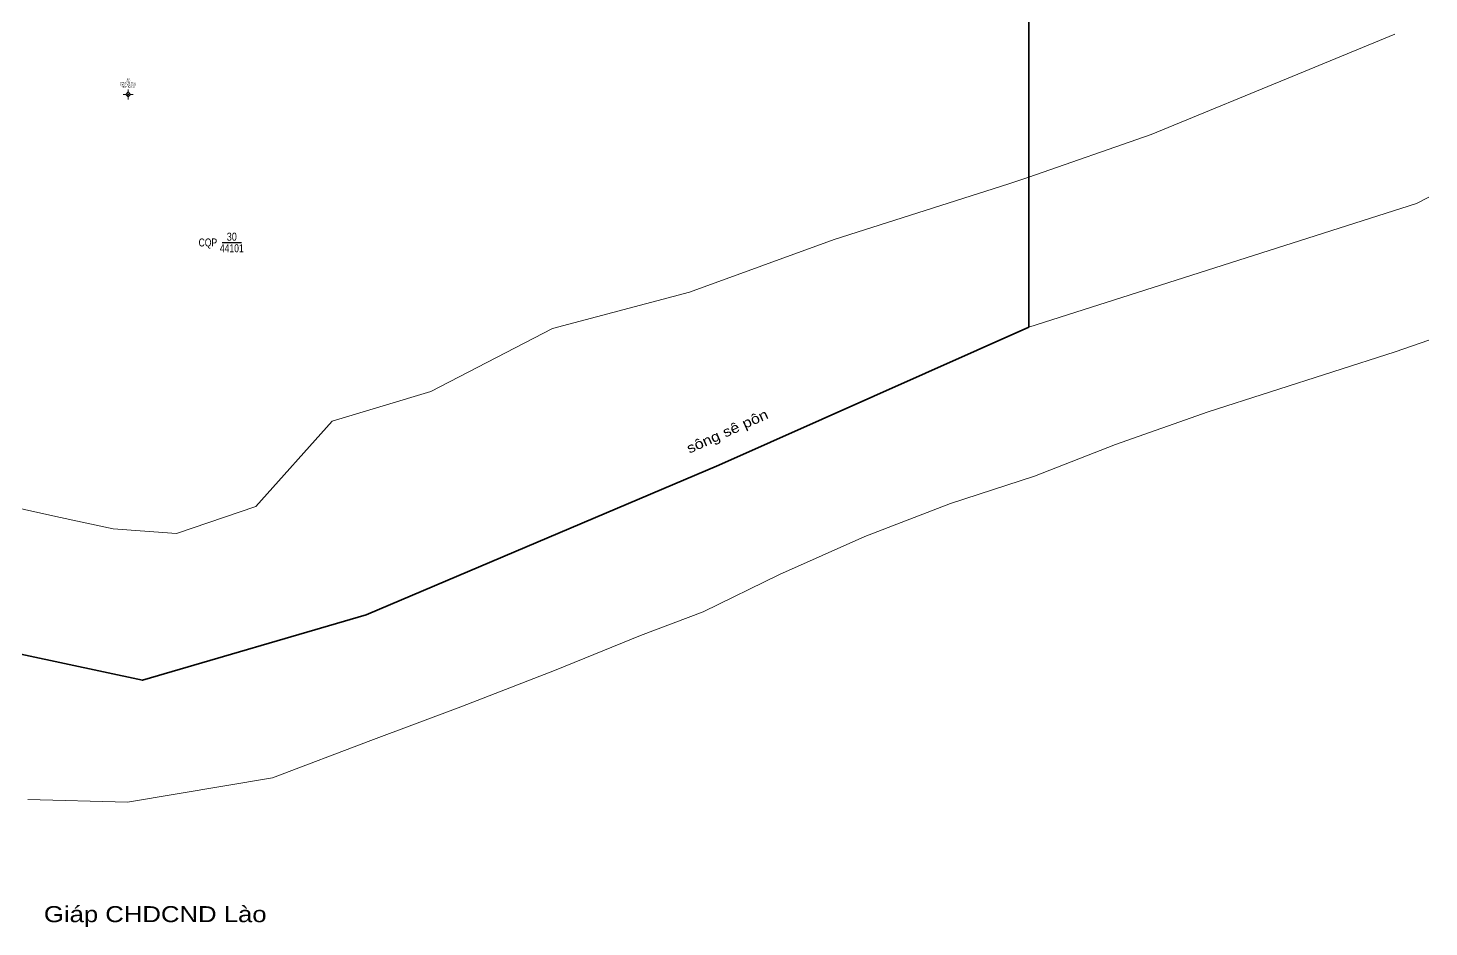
# Model space of a CAD drawing. Header units: metres. Extents: x 535400 to 536100, y 1836016 to 1836590.
# Drawn here: x 535750 to 536100, y 1836015.5 to 1836240.2 of the extents above; entities that cross this region are included whole.
import ezdxf
from ezdxf.enums import TextEntityAlignment as Align

# ---------------------------------------------------------------- set-up
doc = ezdxf.new("R2010")
doc.units = ezdxf.units.M
doc.header["$LTSCALE"] = 0.16
doc.linetypes.add('MEDIUM_DASHED', pattern=[4.5, 3, -1.5])
for name, color, linetype, lineweight in [('11', 7, 'Continuous', 13), ('13', 7, 'Continuous', 25), ('25', 7, 'MEDIUM_DASHED', 13), ('31', 7, 'Continuous', 13), ('40', 7, 'Continuous', 13), ('54', 7, 'Continuous', 35)]:
    doc.layers.add(name, color=color, linetype=linetype, lineweight=lineweight)
for name, color, linetype in [('15', 7, 'Continuous'), ('39', 7, 'Continuous'), ('41', 7, 'Continuous')]:
    doc.layers.add(name, color=color, linetype=linetype)

msp = doc.modelspace()

# ---------------------------------------------------------------- hatches: boundary and pattern name
at = {"layer": '11'}
msp.add_hatch(color=256, dxfattribs=at).paths.add_polyline_path([(535775.1298, 1836223.59, 1), (535774.8298, 1836223.59, 1)])

# ---------------------------------------------------------------- linework, layer by layer
for p, q in [((535774.36, 1836223.59), (535773.73, 1836223.59)), ((535774.98, 1836224.84), (535774.98, 1836224.22)), ((535774.98, 1836222.96), (535774.98, 1836222.34)), ((535776.23, 1836223.59), (535775.6, 1836223.59))]:
    msp.add_line(p, q, dxfattribs=at)
msp.add_lwpolyline([(535774.98, 1836224.22), (535774.36, 1836223.59), (535774.98, 1836222.96), (535775.6, 1836223.59)], close=True, dxfattribs=at)
msp.add_circle((535774.9798, 1836223.59), 0.15, dxfattribs=at)
at = {"layer": '13'}
msp.add_line((535798.43, 1836186.61), (535803.33, 1836186.61), dxfattribs=at)
at = {"layer": '25'}
msp.add_lwpolyline([(536000, 1836165.46), (536000, 1836202.95), (536000, 1836312.7)], dxfattribs=at)
at = {"layer": '31'}
msp.add_line((536091.46, 1836238.66), (536068.63, 1836229.23), dxfattribs=at)
for points in [[(536000, 1836202.96), (536030.58, 1836213.62), (536068.63, 1836229.23)], [(535756.93, 1836118.15), (535771.25, 1836115.07), (535787.09, 1836113.88), (535806.89, 1836120.59), (535825.92, 1836141.96), (535850.58, 1836149.38), (535881.01, 1836165.07), (535915.21, 1836174.18), (535951.39, 1836187.38), (535995.01, 1836201.22), (536000, 1836202.95)], [(535641.93, 1836178.7), (535671.52, 1836156.71), (535707.33, 1836133.85), (535734.06, 1836123.21), (535756.93, 1836118.15)], [(536100, 1836162.21), (536091.58, 1836159.29), (536044.85, 1836144.28), (536021.71, 1836136.08), (536001.41, 1836128.2), (535980.42, 1836121.39), (535959.02, 1836113.1), (535937.74, 1836103.66), (535918.62, 1836094.33), (535903, 1836088.41), (535881.89, 1836079.83), (535858.14, 1836070.55), (535835.6, 1836062.13), (535811.01, 1836052.76), (535774.81, 1836046.7), (535749.95, 1836047.39)]]:
    msp.add_lwpolyline(points, dxfattribs=at)
at = {"layer": '40'}
msp.add_lwpolyline([(536100, 1836197.94), (536096.9, 1836196.3), (536000, 1836165.46), (535922.57, 1836130.94), (535834.41, 1836093.5), (535778.52, 1836077.2), (535690.76, 1836095.98), (535612.4, 1836154.24), (535472.35, 1836293.28), (535400, 1836400)], dxfattribs=at)
at = {"layer": '54'}
for points in [[(536000, 1836165.46), (535922.57, 1836130.94), (535834.41, 1836093.5), (535778.52, 1836077.2), (535690.76, 1836095.98), (535612.4, 1836154.24), (535472.35, 1836293.28), (535400, 1836400)], [(536000, 1836165.46), (536000, 1836202.95), (536000, 1836312.7)]]:
    msp.add_lwpolyline(points, dxfattribs=at)

# ---------------------------------------------------------------- texts
at = {"layer": '13', "width": 0.8}
msp.add_text('CQP ', height=2, dxfattribs=at).set_placement((535797.81, 1836185.6), align=Align.RIGHT)
at = {"layer": '13'}
for s, width, p in [('30', 0.85, (535800.875, 1836187.04)), ('44101', 0.8, (535800.87, 1836184.16))]:
    msp.add_text(s, height=2, dxfattribs=dict(at, width=width)).set_placement(p, align=Align.CENTER)
at = {"layer": '15'}
for s, width, p in [('UBND Thị Trấn', 1.05, (535774.975, 1836226.27)), ('30', 0.95, (535774.985, 1836227.23))]:
    msp.add_text(s, height=0.4, dxfattribs=dict(at, width=width)).set_placement(p, align=Align.CENTER)
for s, p in [('Khóm Tây Chín', (535774.975, 1836225.79)), ('Khóm Ka Túp', (535774.98, 1836225.31)), ('CQP', (535774.98, 1836226.75))]:
    msp.add_text(s, height=0.4, dxfattribs=at).set_placement(p, align=Align.CENTER)
at = {"layer": '39', "width": 1.2}
msp.add_text('sông sê pôn', height=2.5, rotation=24.071, dxfattribs=at).set_placement((535925.1952, 1836138.2772), align=Align.CENTER)
at = {"layer": '41', "width": 1.2}
msp.add_text('Giáp CHDCND Lào', height=4, dxfattribs=at).set_placement((535781.745, 1836016.73), align=Align.CENTER)

doc.saveas('drawing.dxf')
